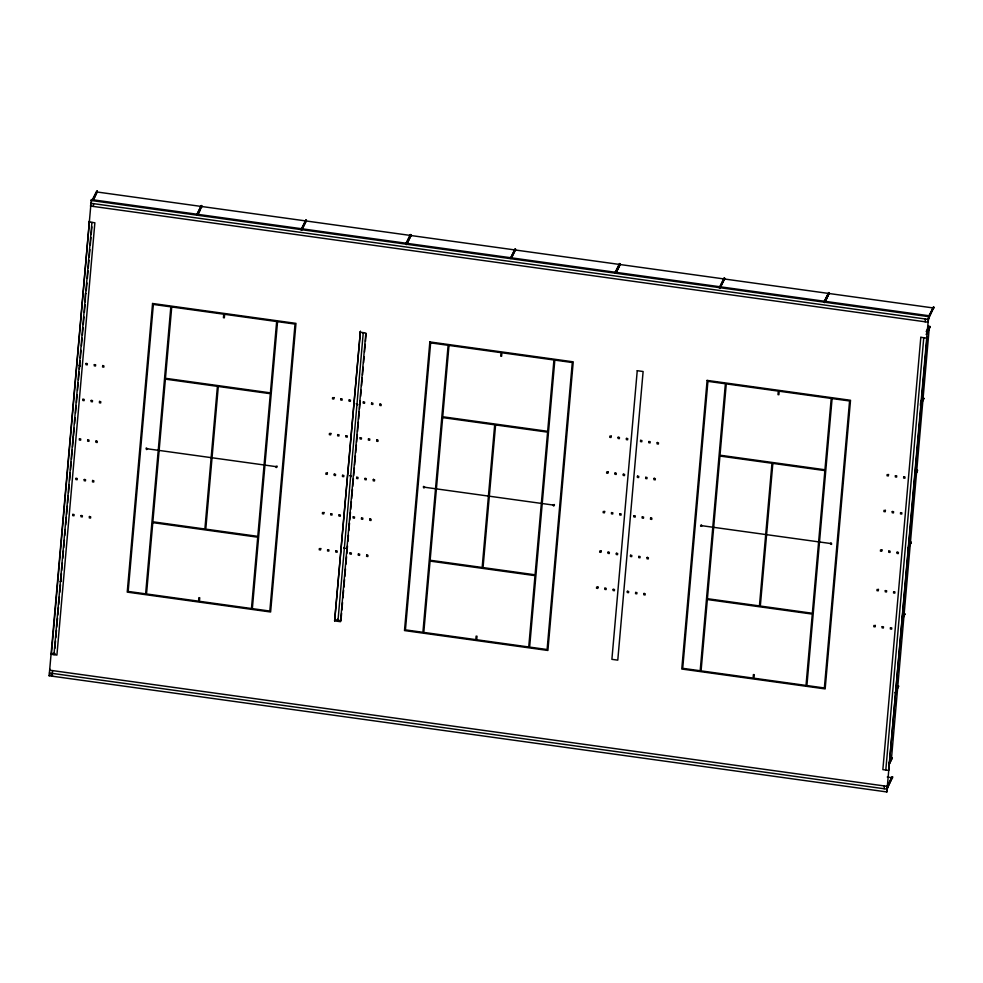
<?xml version="1.0" encoding="UTF-8"?>
<svg xmlns="http://www.w3.org/2000/svg" width="983" height="983" viewBox="0 0 983 983"><rect width="100%" height="100%" fill="white"/><g stroke="black" fill="none" stroke-linecap="round" stroke-linejoin="round"><path stroke-width="1.47" d="M887.784 785.491L886.85 791.942L49.15 675.763L91.321 199.574L929.021 315.752L933.039 307.925L829.124 293.512L824.565 302.678M51.472 653.376L89.441 221.077L88.998 221.961L94.872 222.772L56.916 655.083L51.042 654.273L51.472 653.376L54.421 653.793M52.087 676.169L52.578 670.603M53.979 654.678L91.935 222.367M93.336 206.43L93.582 203.653M54.888 648.399L55.552 640.805M55.822 637.783L56.486 630.201M56.756 627.166L57.555 618.061M57.825 615.039L58.489 607.457M58.747 604.422L59.422 596.841M59.816 592.294L60.479 584.713M61.462 573.494L60.749 581.678L60.11 581.592L61.438 581.162M61.732 570.459L62.396 562.878M62.801 558.332L63.465 550.75M63.735 547.715L64.399 540.134M64.792 535.588L65.333 529.518M65.726 524.971L66.389 517.39M66.66 514.355L67.372 506.171M67.643 503.136L68.306 495.555M68.577 492.52L69.24 484.938M69.646 480.392L70.309 472.811M70.579 469.776L71.243 462.194M71.501 459.159L72.3 450.067M72.57 447.032L73.234 439.45M73.553 435.813L74.216 428.232M74.622 423.685L75.15 417.615M75.556 413.069L76.219 405.488M76.49 402.452L77.153 394.871M77.546 390.325L78.21 382.743M78.48 379.708L79.144 372.127M79.414 369.092L80.127 360.908M80.397 357.886L81.061 350.304M81.466 345.746L82.13 338.164M82.4 335.129L83.063 327.548M83.322 324.525L83.997 316.944M84.391 312.385L85.054 304.804M85.324 301.781L85.41 293.499L86.037 293.585M86.307 290.563L86.971 282.981M87.376 278.422L88.04 270.841M88.31 267.818L88.974 260.237M89.232 257.202L89.908 249.621M90.301 245.074L90.964 237.493M91.235 234.458L91.898 226.876M93.877 199.058L97.317 191.144L93.238 198.971M89.392 516.689L90.669 516.861L90.559 518.066L89.293 517.894L89.551 516.382M92.562 480.65L93.827 480.822L93.729 482.039L92.451 481.854L92.709 480.343M96.027 441.109L97.305 441.281L97.194 442.497L95.929 442.313L96.187 440.802M99.504 401.568L100.782 401.74L100.671 402.956L99.394 402.772L99.652 401.261M102.65 365.762L103.915 365.946L103.817 367.151L102.539 366.978L102.797 365.467M201.257 205.57L201.785 206.86L201.257 205.57L196.6 214.945M305.836 220.069L306.364 221.359L305.836 220.069L301.167 229.444M320.63 548.76L319.352 548.575L319.242 549.78L320.519 549.964L320.777 548.453M323.788 512.721L322.51 512.536L322.412 513.753L323.69 513.925L323.948 512.413M327.265 473.179L325.987 472.995L325.877 474.211L327.155 474.384L327.413 472.872M330.73 433.638L329.465 433.454L329.354 434.67L330.632 434.842L330.89 433.331M333.876 397.832L332.598 397.66L332.5 398.865L333.765 399.049L334.023 397.525M334.625 620.887L360.405 331.357L334.625 620.887L340.499 621.698L365.836 333.065L359.962 332.242M362.629 332.561L363.907 332.733M338.029 620.126L363.268 332.647M341.605 613.171L340.941 620.814L335.056 620.003M341.875 610.124L342.551 602.481M342.944 597.91L343.62 590.267M343.89 587.22L344.554 579.577M344.824 576.529L345.5 568.887M345.905 564.303L346.569 556.673M346.839 553.613L347.503 545.983M347.908 541.4L348.449 535.293M348.854 530.709L349.518 523.079M349.788 520.019L350.464 512.389M350.722 509.329L351.398 501.699M351.668 498.639L352.467 489.473M352.737 486.425L353.413 478.782M353.671 475.735L354.347 468.092M354.617 465.045L355.416 455.879M355.686 452.819L356.362 445.188M356.632 442.129L357.296 434.498M357.566 431.439L358.365 422.285M358.635 419.225L359.311 411.594M359.581 408.535L360.245 400.904M360.65 396.321L361.191 390.214M361.584 385.631L362.26 377.988M362.53 374.941L363.194 367.298M363.599 362.715L364.14 356.608M364.533 352.025L365.209 344.394M365.479 341.334L366.143 333.704M366.671 555.137L367.949 555.321L367.839 556.525L366.561 556.341L366.819 554.83M369.829 519.098L371.107 519.282L370.996 520.486L369.731 520.314L369.989 518.791M373.307 479.557L374.584 479.741L374.474 480.945L373.196 480.773L373.454 479.249M376.772 440.015L378.05 440.2L377.939 441.404L376.673 441.232L376.931 439.72M379.917 404.222L381.195 404.394L381.085 405.61L379.819 405.426L380.077 403.915M410.402 234.568L410.943 235.871L410.402 234.568L405.746 243.956M514.883 250.284L514.981 249.08L515.522 250.37M553.429 505.201C553.024 507.928 556.329 502.977 552.938 505.041M619.548 263.579L620.076 264.869L619.548 263.579L614.891 272.955M597.897 587.207L596.632 587.035L596.521 588.239L597.799 588.412L598.057 586.9M601.068 551.168L599.79 550.996L599.679 552.2L600.957 552.372L601.215 550.861M604.533 511.627L603.267 511.455L603.157 512.659L604.434 512.831L604.692 511.32M608.01 472.086L606.732 471.914L606.622 473.118L607.899 473.302L608.158 471.779M611.156 436.292L609.878 436.108L609.767 437.324L611.045 437.496L611.303 435.985M643.939 593.597L645.217 593.769L645.106 594.973L643.84 594.801L644.098 593.29M647.109 557.558L648.387 557.73L648.276 558.934L646.998 558.762L647.256 557.25M650.574 518.016L651.852 518.188L651.754 519.405L650.476 519.221L650.734 517.709M654.051 478.475L655.329 478.647L655.219 479.864L653.941 479.679L654.199 478.168M657.197 442.669L658.475 442.854L658.364 444.058L657.086 443.886L657.344 442.362M724.102 278.078L724.631 279.369L724.102 278.078L719.445 287.454M828.546 293.782L829.296 292.664L825.192 301.916M875.177 625.655L873.899 625.483L873.789 626.687L875.067 626.871L875.325 625.36M878.335 589.628L877.069 589.444L876.959 590.648L878.237 590.832L878.495 589.321M881.812 550.087L880.535 549.902L880.436 551.119L881.702 551.291L881.96 549.78M885.278 510.546L884.012 510.361L883.901 511.578L885.179 511.75L885.437 510.238M888.423 474.74L887.145 474.568L887.047 475.772L888.325 475.944L888.583 474.433M884.159 788.747L884.405 785.97M885.806 770.033L923.762 337.722M925.163 321.797L925.396 319.008M886.85 791.942L928.591 316.637L933.85 307.163L928.419 319.094M929.021 315.752L928.099 322.203L90.399 206.025L90.829 205.14M928.861 326.27L930.09 327.044L928.861 326.27L926.195 331.627M910.393 542.825L904.139 614.08L902.185 618.012M888.89 764.971L892.22 758.274L891.003 757.488M898.536 686.404L897.307 685.618L898.536 686.404L895.206 693.101M902.185 619.892L904.901 613.933L903.623 613.748L901.62 617.766M907.825 549.362L911.155 542.665L909.926 541.879M914.804 476.153L917.458 470.796L916.242 470.009M920.444 405.623L923.823 398.312L922.558 398.14L920.555 402.158M887.207 787.408L892.601 776.902L887.182 788.833M931.11 312.299L933.211 307.077M275.658 466.593C279.049 464.468 275.744 469.579 276.162 466.655L147.032 448.752C146.774 451.713 144.722 445.778 147.536 448.826M702.071 525.807C698.692 527.871 701.985 522.931 701.579 525.659L830.746 543.538C830.672 540.859 833.203 546.437 830.205 543.574M92.021 200.446L96.678 191.058M92.648 200.532L97.317 191.144M93.238 199.856L97.133 192.004L201.073 206.418L197.178 214.269M197.227 215.031L201.884 205.656M197.816 214.355L201.712 206.504L305.652 220.917L301.105 230.083M197.792 214.908L200.458 209.539M50.084 669.312L49.642 670.197L887.342 786.375M49.15 675.763L49.592 674.879L52.627 675.296M301.806 229.543L306.463 220.155M301.744 230.169L306.291 221.003L410.23 235.416L406.335 243.28M406.384 244.042L411.041 234.654M406.323 244.681L410.869 235.515L514.809 249.928L510.914 257.779M406.95 243.907L410.943 235.871M510.324 258.455L514.981 249.08M510.963 258.541L515.62 249.166M511.553 257.865L515.448 250.014L619.364 264.427L615.469 272.279M615.518 273.041L620.175 263.665M616.108 272.365L620.003 264.513L723.918 278.926L719.372 288.093M616.746 271.566L620.076 264.869M720.084 287.54L724.741 278.164M720.011 288.179L724.557 279.012L828.485 293.425L824.577 301.277M824 301.953L828.657 292.578M824.639 302.051L829.296 292.664M928.53 317.89L933.85 307.163M926.723 332.451L929.328 327.204L923.062 398.471L920.469 403.718M926.146 334.49L930.139 326.442M926.76 333.753L930.09 327.044M920.407 404.32L923.012 399.073L916.758 470.341L914.804 474.273M920.506 405.021L923.823 398.312M915.406 473.573L916.709 470.943L910.442 542.211L908.501 546.143M914.854 475.551L917.52 470.181M907.874 548.76L911.204 542.051M902.136 618.614L904.077 614.694L897.823 685.95L895.869 689.882M902.234 619.29L904.901 613.933M895.82 690.484L897.774 686.564L891.52 757.832L888.915 763.066M895.255 692.499L898.585 685.802M888.951 764.369L892.281 757.672M887.317 786.191L891.974 776.816M887.244 786.83L891.79 777.664L887.28 777.037M887.28 787.629L892.601 776.902M933.1 308.281L933.739 308.367M90.878 200.458L928.591 316.637M90.633 203.248L928.345 319.414M922.496 398.742L923.774 398.926M916.193 470.611L917.458 470.796M80.373 365.553L79.095 365.369L80.311 366.155M909.877 542.481L911.155 542.665M73.418 437.337L72.779 437.238L73.369 437.939M553.466 505.09L424.3 487.199C424.152 490.148 421.928 484.275 424.803 487.273M903.574 614.35L904.839 614.535M67.114 509.206L66.475 509.108L67.053 509.808M890.942 758.09L892.22 758.274M54.495 652.945L53.795 653.462L55.073 653.634M891.864 778.02L892.503 778.106M49.396 672.986L887.096 789.152M72.816 514.392L72.717 515.596L73.983 515.768L74.094 514.564L72.816 514.392M75.986 478.352L75.875 479.557L77.153 479.729L77.264 478.524L75.986 478.352M79.451 438.811L79.353 440.015L80.618 440.2L80.729 438.983L79.451 438.811M82.928 399.27L82.818 400.474L84.096 400.659L84.206 399.442L82.928 399.27M86.074 363.464L85.963 364.681L87.241 364.853L87.34 363.649L86.074 363.464M81.11 515.534L80.999 516.739L82.277 516.923L82.375 515.719L81.11 515.534M84.268 479.495L84.169 480.712L85.435 480.884L85.546 479.679L84.268 479.495M87.745 439.954L87.634 441.17L88.912 441.342L89.023 440.138L87.745 439.954M91.21 400.425L91.112 401.629L92.377 401.801L92.488 400.597L91.21 400.425M94.356 364.619L94.245 365.823L95.523 366.008L95.634 364.791L94.356 364.619M152.562 303.489L127.225 592.122L270.62 612.004L295.969 323.37L152.562 303.489M153.36 304.435L128.171 591.422L145.631 593.843L170.833 306.856L153.36 304.435M152.795 522.637L146.528 593.965L198.554 601.178L198.861 597.652L199.746 597.787L199.438 601.301L251.464 608.514L257.718 537.197L152.795 522.637M165.39 379.143L152.869 521.789L204.882 529.014L217.415 386.356L165.39 379.143M171.73 306.979L165.463 378.295L270.399 392.856L276.653 321.527L224.64 314.314L224.333 317.841L223.436 317.706L223.743 314.191L171.73 306.979M218.3 386.479L205.779 529.137L257.792 536.349L270.325 393.704L218.3 386.479M277.55 321.65L252.348 608.637L269.821 611.057L295.023 324.071L277.55 321.65M327.634 549.73L327.536 550.935L328.814 551.107L328.912 549.902L327.634 549.73M330.804 513.691L330.693 514.895L331.971 515.067L332.082 513.863L330.804 513.691M334.269 474.15L334.171 475.354L335.449 475.539L335.547 474.322L334.269 474.15M337.747 434.609L337.636 435.813L338.914 435.997L339.024 434.781L337.747 434.609M340.892 398.803L340.782 400.02L342.059 400.192L342.17 398.987L340.892 398.803M335.928 550.873L335.817 552.09L337.095 552.262L337.206 551.058L335.928 550.873M339.086 514.834L338.988 516.05L340.265 516.222L340.364 515.018L339.086 514.834M342.563 475.293L342.453 476.509L343.731 476.681L343.841 475.477L342.563 475.293M346.028 435.764L345.93 436.968L347.208 437.14L347.306 435.936L346.028 435.764M349.174 399.958L349.076 401.162L350.341 401.347L350.452 400.13L349.174 399.958M337.439 619.437L338.656 620.212L337.439 619.437M343.743 547.568L344.972 548.342L343.743 547.568M350.059 475.698L351.275 476.472L350.059 475.698M356.374 403.829L357.591 404.603L356.374 403.829M350.095 552.839L349.985 554.043L351.263 554.228L351.373 553.024L350.095 552.839M353.253 516.8L353.155 518.016L354.421 518.188L354.531 516.984L353.253 516.8M356.731 477.259L356.62 478.475L357.898 478.647L358.009 477.443L356.731 477.259M360.196 437.718L360.097 438.934L361.375 439.106L361.474 437.902L360.196 437.718M363.341 401.924L363.243 403.128L364.509 403.313L364.619 402.096L363.341 401.924M358.377 553.994L358.279 555.198L359.545 555.37L359.655 554.166L358.377 553.994M361.547 517.955L361.437 519.159L362.715 519.331L362.825 518.127L361.547 517.955M365.012 478.414L364.914 479.618L366.18 479.802L366.29 478.586L365.012 478.414M368.49 438.873L368.379 440.077L369.657 440.261L369.768 439.045L368.49 438.873M371.635 403.067L371.525 404.283L372.803 404.455L372.901 403.251L371.635 403.067M429.841 341.937L404.492 630.57L547.9 650.463L573.236 361.83L429.841 341.937M430.64 342.883L405.438 629.87L422.911 632.29L448.113 345.303L430.64 342.883M430.062 561.096L423.796 632.413L475.821 639.626L476.128 636.112L477.025 636.234L476.718 639.749L528.731 646.974L534.998 575.645L430.062 561.096M442.657 417.603L430.136 560.249L482.161 567.461L494.682 424.816L442.657 417.603M448.998 345.426L442.743 416.755L547.666 431.304L553.933 359.987L501.908 352.774L501.6 356.288L500.716 356.165L501.023 352.651L448.998 345.426M495.579 424.939L483.046 567.584L535.071 574.797L547.592 432.151L495.579 424.939M554.83 360.11L529.628 647.097L547.101 649.517L572.29 362.53L554.83 360.11M604.914 588.178L604.803 589.382L606.081 589.567L606.192 588.362L604.914 588.178M608.072 552.139L607.973 553.355L609.251 553.527L609.349 552.323L608.072 552.139M611.549 512.598L611.438 513.814L612.716 513.986L612.827 512.782L611.549 512.598M615.026 473.056L614.916 474.273L616.194 474.445L616.292 473.241L615.026 473.056M618.16 437.263L618.061 438.467L619.339 438.651L619.437 437.435L618.16 437.263M613.195 589.333L613.097 590.537L614.375 590.709L614.473 589.505L613.195 589.333M616.366 553.294L616.255 554.498L617.533 554.67L617.643 553.466L616.366 553.294M619.843 513.753L619.732 514.957L621.01 515.141L621.109 513.925L619.843 513.753M623.308 474.211L623.197 475.416L624.475 475.6L624.586 474.384L623.308 474.211M626.454 438.406L626.343 439.622L627.621 439.794L627.732 438.59L626.454 438.406M637.242 370.702L611.893 659.335L617.779 660.146L643.115 371.513L637.242 370.702M627.363 591.299L627.265 592.503L628.542 592.675L628.641 591.471L627.363 591.299M630.533 555.26L630.422 556.464L631.7 556.636L631.811 555.432L630.533 555.26M633.998 515.719L633.9 516.923L635.178 517.095L635.276 515.891L633.998 515.719M637.475 476.177L637.365 477.382L638.643 477.566L638.753 476.35L637.475 476.177M640.621 440.372L640.511 441.588L641.788 441.76L641.899 440.556L640.621 440.372M635.657 592.442L635.546 593.646L636.824 593.83L636.935 592.626L635.657 592.442M638.815 556.403L638.717 557.619L639.994 557.791L640.093 556.587L638.815 556.403M642.292 516.861L642.182 518.078L643.46 518.25L643.57 517.046L642.292 516.861M645.757 477.32L645.659 478.537L646.937 478.709L647.035 477.505L645.757 477.32M648.903 441.527L648.805 442.731L650.07 442.915L650.181 441.699L648.903 441.527M707.109 380.396L681.772 669.03L825.167 688.911L850.516 400.278L707.109 380.396M707.92 381.343L682.718 668.317L700.179 670.75L725.38 383.763L707.92 381.343M707.342 599.544L701.076 670.873L753.101 678.086L753.408 674.559L754.293 674.682L753.986 678.209L806.011 685.421L812.277 614.092L707.342 599.544M719.937 456.051L707.416 598.696L759.429 605.909L771.962 463.263L719.937 456.051M726.277 383.886L720.011 455.203L824.946 469.763L831.213 398.434L779.187 391.222L778.88 394.736L777.983 394.613L778.29 391.099L726.277 383.886M772.847 463.386L760.326 606.044L812.351 613.257L824.872 470.611L772.847 463.386M832.097 398.557L806.908 685.544L824.368 687.965L849.57 400.978L832.097 398.557M882.193 626.638L882.083 627.842L883.361 628.014L883.459 626.81L882.193 626.638M885.351 590.599L885.241 591.803L886.519 591.975L886.629 590.771L885.351 590.599M888.829 551.058L888.718 552.262L889.996 552.434L890.094 551.23L888.829 551.058M892.294 511.516L892.195 512.721L893.461 512.905L893.572 511.688L892.294 511.516M895.439 475.711L895.329 476.927L896.607 477.099L896.717 475.895L895.439 475.711M890.475 627.781L890.365 628.985L891.642 629.169L891.753 627.965L890.475 627.781M893.645 591.741L893.535 592.958L894.813 593.13L894.911 591.926L893.645 591.741M897.11 552.2L897 553.417L898.278 553.589L898.388 552.385L897.11 552.2M900.588 512.659L900.477 513.876L901.755 514.048L901.853 512.843L900.588 512.659M903.721 476.866L903.623 478.07L904.901 478.254L904.999 477.038L903.721 476.866M920.813 337.316L882.857 769.628L888.743 770.439L927.141 337.243L926.699 338.127L920.813 337.316"/></g></svg>
